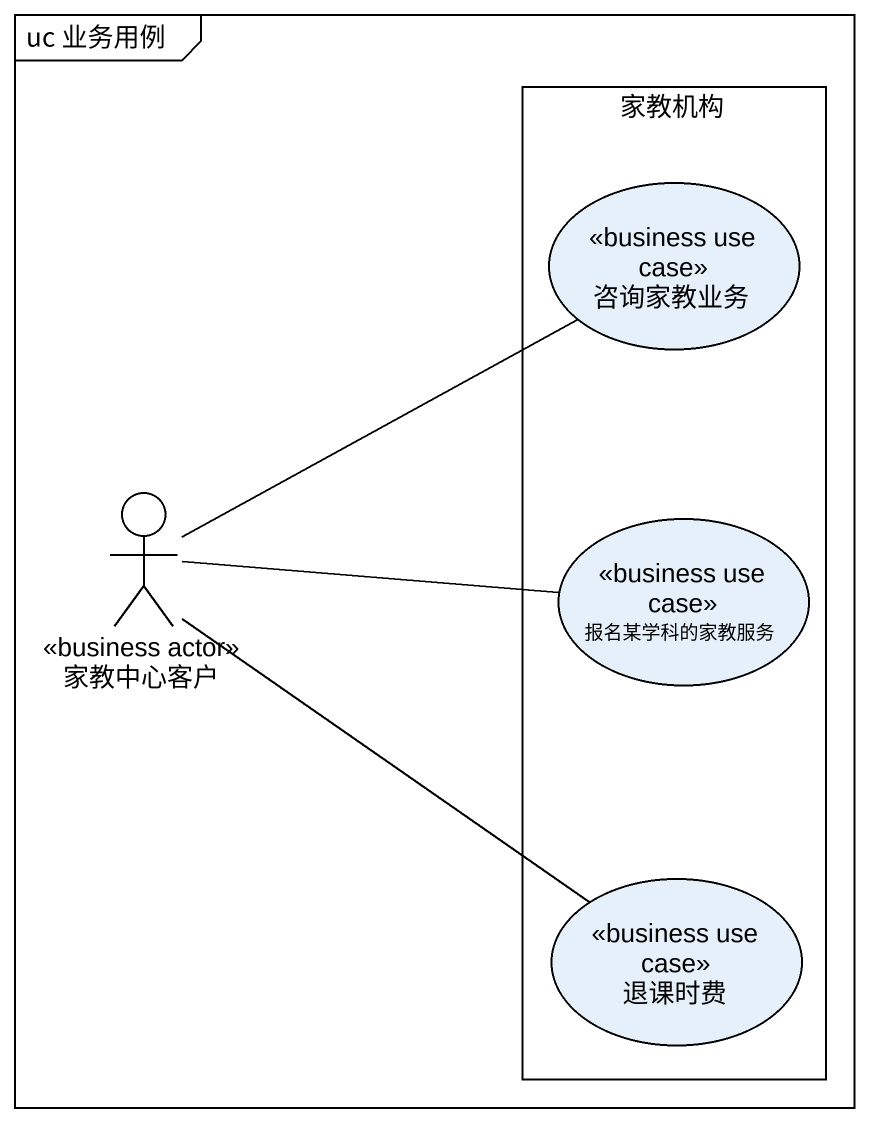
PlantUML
@startuml
mainframe uc 业务用例
rectangle 家教机构 {
  usecase 咨询家教业务 <<business use case>>
  usecase 报名某学科的家教服务 <<business use case>>
  usecase 退课时费 <<business use case>>
}
actor 家教中心客户 <<business actor>>
家教中心客户 -up- 咨询家教业务
家教中心客户 -right- 报名某学科的家教服务
家教中心客户 -- 退课时费
@enduml
